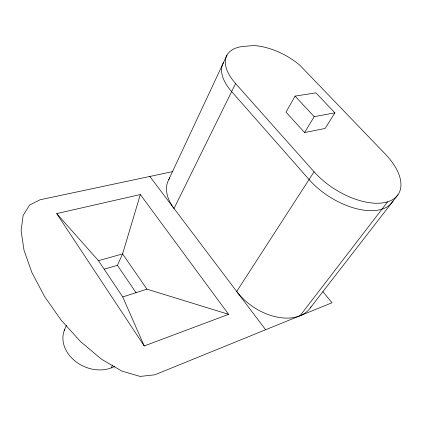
<?xml version="1.0" encoding="UTF-8"?>
<svg xmlns="http://www.w3.org/2000/svg" width="422" height="422" viewBox="0 0 422 422"><rect width="100%" height="100%" fill="white"/><g stroke="black" fill="none" stroke-linecap="round" stroke-linejoin="round"><path stroke-width="0.63" d="M140.326 194.542L228.603 314.337L144.218 345.95L56.701 213.59L140.326 194.542L122.591 253.907L117.421 265.348L104.239 269.162M64.176 330.753L66.439 325.293M168.615 179.899L226.952 55.213M235.597 83.567L314.073 171.786A56.237 29.704 32.2 0 0 386.051 202.259A56.237 29.704 32.2 0 0 385.381 154.162L299.963 65.336A45.539 22.593 27.8 0 0 253.548 45.571L243.642 46.394A51.98 26.011 27.9 0 0 235.597 83.567L174.038 208.5A44.848 28.279 28 0 1 169.918 177.799M64.629 329.603A32.605 26.022 24.2 0 0 74.784 360.826A32.605 26.022 24.2 0 0 111.176 367.905L112.679 365.014M295.083 96.116L285.989 112.115L304.589 132.545L325.146 128.441L334.91 112.853L315.893 92.856L295.083 96.116L314.2 116.657L334.91 112.853M304.589 132.545L314.2 116.657M314.073 171.786L236.695 291.465A48.013 31.666 33.9 0 0 310.993 306.873M300.058 315.746L387.596 201.832M310.328 307.86L397.978 194.748M111.176 367.905L114.847 366.496M56.701 213.59L98.458 260.669L122.723 296.935L146.94 289.165L228.603 314.337M98.458 260.669L122.591 253.907L146.94 289.165M172.988 171.538L40.111 199.759L29.656 205.002L23.12 215.457L21.1 230.728L23.98 250.093L31.861 272.459L44.463 296.365L61.079 320.055L80.565 341.598L101.391 359.133L121.831 371.086L140.146 376.429L154.827 374.799L332.014 302.753L322.909 291.623M149.842 176.454L265.607 329.756M117.421 265.348L136.106 292.789M122.723 296.935L144.218 345.95M223.813 62.192A51.526 26.211 27.9 0 0 231.652 91.579L309.062 179.54A55.704 29.893 32.3 0 0 393.03 200.941"/></g></svg>
